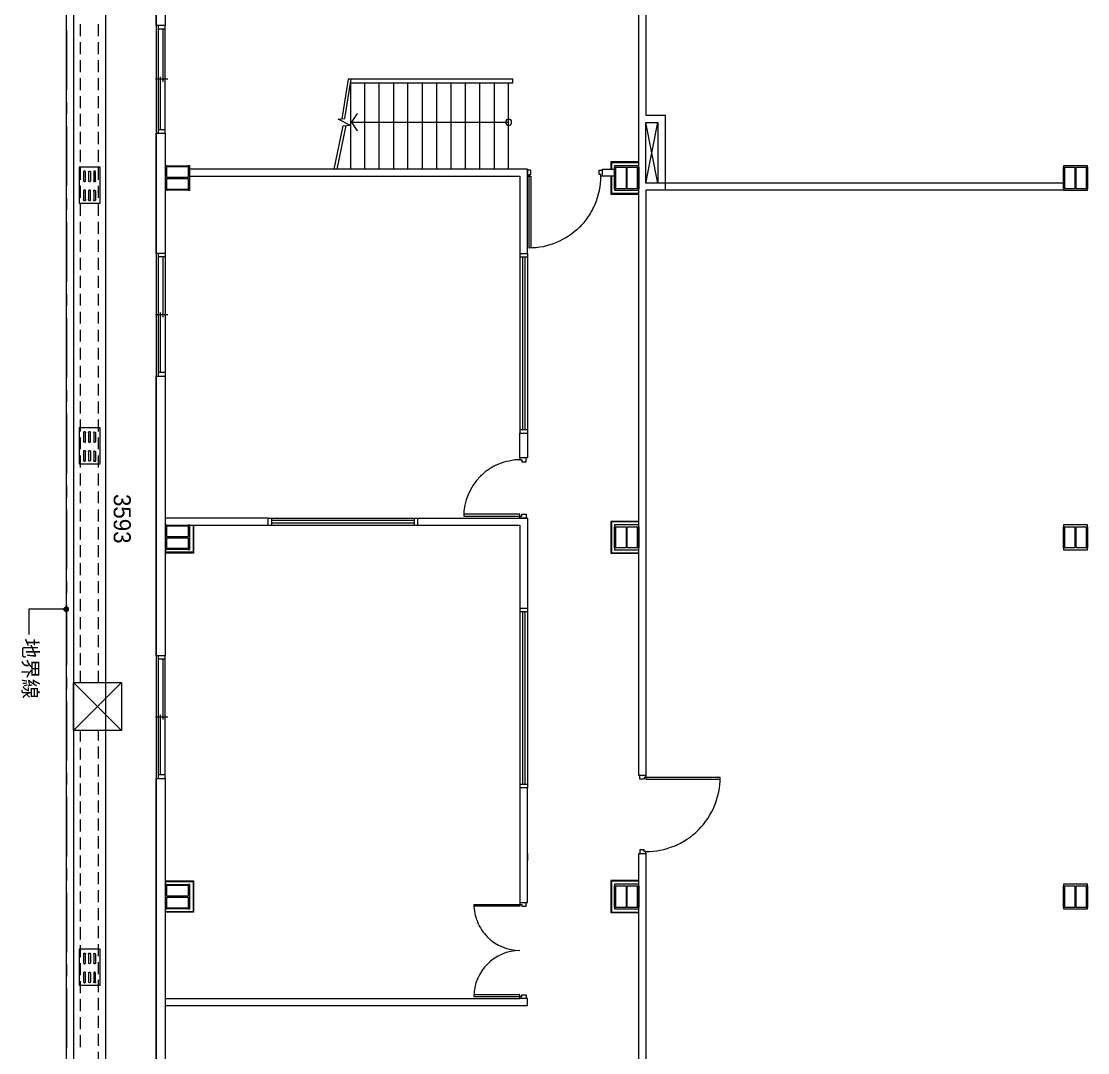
# Model space of a CAD drawing. Header units: millimetres. Extents: x -15161 to 10473752, y -72817 to 33960.
# Drawn here: x -2192 to -411, y 850 to 2573 of the extents above; entities that cross this region are included whole.
import ezdxf

# ---------------------------------------------------------------- set-up
doc = ezdxf.new("R2010")
doc.units = ezdxf.units.MM
for name, color, linetype in [('PDF_單色填滿', 7, 'Continuous'), ('PDF_幾何圖形', 7, 'Continuous'), ('PDF_文字', 7, 'Continuous')]:
    doc.layers.add(name, color=color, linetype=linetype)
doc.styles.add('PDF PMingLiU', font='PMingLiU.ttf')

# ---------------------------------------------------------------- blocks, each defined once
blk = doc.blocks.new('建築底圖')
at = {"layer": 'PDF_單色填滿', "lineweight": 0}
for points in [[(-1641.9, 2404.8), (-1639, 2404.8), (-1632.2, 2419.2), (-1629.2, 2419.2)], [(-1632.2, 2389.9), (-1629.2, 2389.9), (-1641.9, 2404.8), (-1639, 2404.8)], [(-2122.1, 1591.4), (-2121.7, 1593.5), (-2117.4, 1591.4)], [(-2121.7, 1588.9), (-2122.1, 1591.4), (-2117.4, 1591.4)], [(-2121.7, 1593.5), (-2119.5, 1595.6), (-2117.4, 1591.4)], [(-2119.5, 1586.8), (-2121.7, 1588.9), (-2117.4, 1591.4)], [(-2119.5, 1595.6), (-2117.4, 1596.1), (-2117.4, 1591.4)], [(-2117.4, 1586.3), (-2119.5, 1586.8), (-2117.4, 1591.4)], [(-2117.4, 1596.1), (-2114.9, 1595.6), (-2117.4, 1591.4)], [(-2114.9, 1595.6), (-2112.8, 1593.5), (-2117.4, 1591.4)], [(-2112.8, 1593.5), (-2112.3, 1591.4), (-2117.4, 1591.4)], [(-2112.3, 1591.4), (-2112.8, 1588.9), (-2117.4, 1591.4)], [(-2112.8, 1588.9), (-2114.9, 1586.8), (-2117.4, 1591.4)], [(-2114.9, 1586.8), (-2117.4, 1586.3), (-2117.4, 1591.4)]]:
    blk.add_solid(points, dxfattribs=at)
at = {"layer": 'PDF_幾何圖形', "lineweight": 0}
for points in [[(-710, -581.5), (-2117, -762.3), (-2117, 3697.8), (-2105.1, 3697.8), (-2105.1, -748.7), (-711.7, -569.6)], [(-1966.7, 3547.1), (-1966.7, -46.7), (-2050.9, -46.7), (-2050.9, 3547.1)], [(-1951.9, 2659.7), (-1951.9, 2566.1), (-1966.7, 2566.1), (-1966.7, 2659.7)], [(-2060.7, 2269.3), (-2060.7, 2329.4), (-2095.8, 2329.4), (-2095.8, 2269.3)], [(-2088.2, 2306.5), (-2087.8, 2306.1), (-2087.8, 2305.7), (-2087.4, 2305.3), (-2086.1, 2305.3), (-2085.2, 2306.1), (-2085.2, 2306.5), (-2085.2, 2321.8), (-2085.2, 2322.2), (-2086.1, 2323), (-2087.4, 2323), (-2087.8, 2322.6), (-2087.8, 2322.2), (-2088.2, 2321.8)], [(-1913.3, 2291.3), (-1910.4, 2291.3), (-1910.4, 2331.5), (-1913.3, 2331.5), (-1913.3, 2312.5), (-1948.9, 2312.5), (-1948.9, 2331.5), (-1951.9, 2331.5), (-1951.9, 2291.3), (-1948.9, 2291.3), (-1948.9, 2310.3), (-1913.3, 2310.3)], [(-1948.9, 2329.8), (-1948.9, 2331.5), (-1913.3, 2331.5), (-1913.3, 2329.8)], [(-1201.2, 2293.4), (-1201.2, 2290.9), (-1160.5, 2290.9), (-1160.5, 2293.4), (-1180, 2293.4), (-1180, 2329.4), (-1160.5, 2329.4), (-1160.5, 2331.9), (-1201.2, 2331.9), (-1201.2, 2329.4), (-1181.7, 2329.4), (-1181.7, 2293.4)], [(-1201.2, 2293.4), (-1201.2, 2329.4), (-1199.5, 2329.4), (-1199.5, 2293.4)], [(-1162.6, 2293.4), (-1162.6, 2329.4), (-1160.5, 2329.4), (-1160.5, 2293.4)], [(-450.9, 2293.4), (-450.9, 2290.9), (-410.7, 2290.9), (-410.7, 2293.4), (-429.7, 2293.4), (-429.7, 2329.4), (-410.7, 2329.4), (-410.7, 2331.9), (-450.9, 2331.9), (-450.9, 2329.4), (-431.9, 2329.4), (-431.9, 2293.4)], [(-450.9, 2293.4), (-450.9, 2329.4), (-449.2, 2329.4), (-449.2, 2293.4)], [(-412.4, 2293.4), (-412.4, 2329.4), (-410.7, 2329.4), (-410.7, 2293.4)], [(-1948.9, 2291.3), (-1948.9, 2293), (-1913.3, 2293), (-1913.3, 2291.3)], [(-1951.9, 1980.5), (-1951.9, 1513.5), (-1966.7, 1513.5), (-1966.7, 1980.5)], [(-2060.7, 1834), (-2060.7, 1894.1), (-2095.8, 1894.1), (-2095.8, 1834)], [(-1359.1, 1843.8), (-1359.1, 1885.3), (-1346.8, 1885.3), (-1346.8, 1843.8)], [(-1913.3, 1690.9), (-1910.4, 1690.9), (-1910.4, 1731.6), (-1913.3, 1731.6), (-1913.3, 1712.1), (-1948.9, 1712.1), (-1948.9, 1731.6), (-1951.9, 1731.6), (-1951.9, 1690.9), (-1948.9, 1690.9), (-1948.9, 1710.4), (-1913.3, 1710.4)], [(-1948.9, 1729.9), (-1948.9, 1731.6), (-1913.3, 1731.6), (-1913.3, 1729.9)], [(-1452.7, 1743), (-1453.1, 1743.4)], [(-1201.2, 1693.4), (-1201.2, 1690.5), (-1160.5, 1690.5), (-1160.5, 1693.4), (-1180, 1693.4), (-1180, 1729), (-1160.5, 1729), (-1160.5, 1732), (-1201.2, 1732), (-1201.2, 1729), (-1181.7, 1729), (-1181.7, 1693.4)], [(-1201.2, 1693.4), (-1201.2, 1729), (-1199.5, 1729), (-1199.5, 1693.4)], [(-1162.6, 1693.4), (-1162.6, 1729), (-1160.5, 1729), (-1160.5, 1693.4)], [(-450.9, 1693.4), (-450.9, 1690.5), (-410.7, 1690.5), (-410.7, 1693.4), (-429.7, 1693.4), (-429.7, 1729), (-410.7, 1729), (-410.7, 1732), (-450.9, 1732), (-450.9, 1729), (-431.9, 1729), (-431.9, 1693.4)], [(-450.9, 1693.4), (-450.9, 1729), (-449.2, 1729), (-449.2, 1693.4)], [(-412.4, 1693.4), (-412.4, 1729), (-410.7, 1729), (-410.7, 1693.4)], [(-1948.9, 1690.9), (-1948.9, 1693), (-1913.3, 1693), (-1913.3, 1690.9)], [(-2105.1, 1388.6), (-2105.1, 1468.6), (-2025.1, 1468.6), (-2025.1, 1388.6)], [(-1359.1, 1101.1), (-1346.8, 1101.1), (-1346.8, 1292.9), (-1359.1, 1292.9)], [(-1913.3, 1090.9), (-1910.4, 1090.9), (-1910.4, 1131.6), (-1913.3, 1131.6), (-1913.3, 1112.1), (-1948.9, 1112.1), (-1948.9, 1131.6), (-1951.9, 1131.6), (-1951.9, 1090.9), (-1948.9, 1090.9), (-1948.9, 1110.4), (-1913.3, 1110.4)], [(-1948.9, 1129.5), (-1948.9, 1131.6), (-1913.3, 1131.6), (-1913.3, 1129.5)], [(-1201.2, 1093.1), (-1201.2, 1090.5), (-1160.5, 1090.5), (-1160.5, 1093.1), (-1180, 1093.1), (-1180, 1129.1), (-1160.5, 1129.1), (-1160.5, 1132), (-1201.2, 1132), (-1201.2, 1129.1), (-1181.7, 1129.1), (-1181.7, 1093.1)], [(-1201.2, 1093.1), (-1201.2, 1129.1), (-1199.5, 1129.1), (-1199.5, 1093.1)], [(-1162.6, 1093.1), (-1162.6, 1129.1), (-1160.5, 1129.1), (-1160.5, 1093.1)], [(-450.9, 1093.1), (-450.9, 1090.5), (-410.7, 1090.5), (-410.7, 1093.1), (-429.7, 1093.1), (-429.7, 1129.1), (-410.7, 1129.1), (-410.7, 1132), (-450.9, 1132), (-450.9, 1129.1), (-431.9, 1129.1), (-431.9, 1093.1)], [(-450.9, 1093.1), (-450.9, 1129.1), (-449.2, 1129.1), (-449.2, 1093.1)], [(-412.4, 1093.1), (-412.4, 1129.1), (-410.7, 1129.1), (-410.7, 1093.1)], [(-1948.9, 1090.9), (-1948.9, 1092.6), (-1913.3, 1092.6), (-1913.3, 1090.9)], [(-2060.7, 963.1), (-2060.7, 1023.2), (-2095.8, 1023.2), (-2095.8, 963.1)], [(-2088.2, 968.6), (-2087.8, 968.2), (-2087.8, 967.7), (-2087.4, 967.3), (-2086.1, 967.3), (-2085.7, 967.7), (-2085.2, 968.2), (-2085.2, 968.6), (-2085.2, 983.8), (-2085.2, 984.2), (-2085.7, 984.7), (-2086.1, 985.1), (-2087.4, 985.1), (-2087.8, 984.7), (-2087.8, 984.2), (-2088.2, 983.8)]]:
    blk.add_lwpolyline(points, close=True, dxfattribs=at)
for points in [[(-1672.8, 2638.5), (-1148.7, 2638.5), (-1148.7, 2416.6), (-1116.5, 2416.6), (-1116.5, 2290.9)], [(-450.9, 2290.9), (-1148.7, 2290.9), (-1148.7, 1313.2), (-1160.5, 1313.2), (-1160.5, 2626.6), (-1672.8, 2626.6), (-1951.9, 2626.6)], [(-2093.3, 2548.3), (-2093.3, 2568.2)], [(-2063.2, 2548.3), (-2063.2, 2568.2)], [(-2050.9, 2548.3), (-2050.9, 2568.2)], [(-1966.7, 2566.1), (-1966.7, 2386.1), (-1951.9, 2386.1), (-1951.9, 2566.1)], [(-1963.7, 2566.1), (-1963.7, 2386.1)], [(-2117, 2558), (-2117, 2458.1)], [(-1951.9, 2560.2), (-1963.7, 2560.2)], [(-1955.7, 2560.2), (-1955.7, 2472.1)], [(-2093.3, 2518.2), (-2093.3, 2538.1)], [(-2063.2, 2518.2), (-2063.2, 2538.1)], [(-2050.9, 2518.2), (-2050.9, 2538.1)], [(-2093.3, 2488.2), (-2093.3, 2508.1)], [(-2063.2, 2488.2), (-2063.2, 2508.1)], [(-2050.9, 2488.2), (-2050.9, 2508.1)], [(-2093.3, 2458.1), (-2093.3, 2478)], [(-2063.2, 2458.1), (-2063.2, 2478)], [(-2050.9, 2458.1), (-2050.9, 2478)], [(-1947.6, 2476.3), (-1968, 2476.3)], [(-1959.9, 2392.1), (-1959.9, 2480.1)], [(-1669.5, 2326.4), (-1654.6, 2398.8), (-1643.2, 2399.7), (-1663.1, 2409.4), (-1651.7, 2410.7), (-1641.1, 2476.3)], [(-1641.9, 2326.4), (-1641.9, 2470.4), (-1371, 2470.4), (-1371, 2476.3), (-1646.2, 2476.3), (-1656.8, 2410.3)], [(-1618.2, 2326.4), (-1618.2, 2470.4)], [(-1594.1, 2326.4), (-1594.1, 2470.4)], [(-1570, 2326.4), (-1570, 2470.4)], [(-1546.2, 2326.4), (-1546.2, 2470.4)], [(-1522.1, 2326.4), (-1522.1, 2470.4)], [(-1498, 2326.4), (-1498, 2470.4)], [(-1473.8, 2326.4), (-1473.8, 2470.4)], [(-1450.1, 2326.4), (-1450.1, 2470.4)], [(-1426, 2326.4), (-1426, 2470.4)], [(-1401.9, 2326.4), (-1401.9, 2470.4)], [(-1378.2, 2326.4), (-1378.2, 2470.4)], [(-2093.3, 2428.1), (-2093.3, 2448)], [(-2063.2, 2428.1), (-2063.2, 2448)], [(-2050.9, 2428.1), (-2050.9, 2448)], [(-2117, 2437.8), (-2117, 2417.9)], [(-2093.3, 2398), (-2093.3, 2418.3)], [(-2063.2, 2398), (-2063.2, 2418.3)], [(-2050.9, 2398), (-2050.9, 2418.3)], [(-2117, 2398), (-2117, 2298.1)], [(-2093.3, 2367.9), (-2093.3, 2388.3)], [(-2063.2, 2367.9), (-2063.2, 2388.3)], [(-2050.9, 2367.9), (-2050.9, 2388.3)], [(-1951.9, 2392.1), (-1963.7, 2392.1)], [(-1664.4, 2326.4), (-1649.6, 2399.3)], [(-1641.9, 2404.8), (-1378.2, 2404.8)], [(-449.2, 2302.7), (-1148.7, 2302.7), (-1148.7, 2404.3), (-1128.8, 2404.3), (-1128.8, 2302.7), (-1149.1, 2404.3)], [(-1149.1, 2302.7), (-1128.8, 2404.3)], [(-1951.9, 2386.1), (-1951.9, 2185.4), (-1966.7, 2185.4), (-1966.7, 2386.1)], [(-2093.3, 2338.3), (-2093.3, 2358.2)], [(-2063.2, 2338.3), (-2063.2, 2358.2)], [(-2050.9, 2338.3), (-2050.9, 2358.2)], [(-1160.5, 2338.3), (-1207.1, 2338.3), (-1207.1, 2326.4)], [(-1160.5, 2337), (-1206.3, 2337), (-1206.3, 2326.4)], [(-2093.3, 2308.2), (-2093.3, 2328.1)], [(-2079.7, 2321.8), (-2079.7, 2306.5)], [(-2076.8, 2321.8), (-2076.8, 2306.5)], [(-2068.3, 2306.1), (-2068.3, 2321.4), (-2068.3, 2321.8), (-2068.7, 2322.6), (-2069.1, 2322.6), (-2069.6, 2323), (-2070.4, 2322.6), (-2070.8, 2322.6), (-2071.3, 2321.8), (-2071.3, 2321.4), (-2071.3, 2306.1)], [(-2063.2, 2308.2), (-2063.2, 2328.1)], [(-2050.9, 2308.2), (-2050.9, 2328.1)], [(-1346.8, 2185.4), (-1346.8, 2326.4), (-1910.4, 2326.4)], [(-1346.8, 2326.4), (-1346.8, 2314.6), (-1343.9, 2314.6), (-1343.9, 2317.5), (-1340.9, 2317.5), (-1340.9, 2324.3), (-1346.8, 2324.3)], [(-1221.1, 2314.6), (-1224, 2314.6), (-1224, 2317.5), (-1227, 2317.5), (-1227, 2324.3), (-1221.1, 2324.3)], [(-1201.2, 2314.6), (-1221.1, 2314.6), (-1221.1, 2326.4), (-1201.2, 2326.4)], [(-2068.3, 2306.5), (-2068.3, 2305.7), (-2069.1, 2304.8), (-2070.4, 2304.8), (-2071.3, 2305.7), (-2071.3, 2306.5)], [(-1910.4, 2314.6), (-1359.1, 2314.6), (-1359.1, 2185.4), (-1346.8, 2185.4), (-1346.8, 1885.3)], [(-1207.1, 2314.6), (-1207.1, 2284.5), (-1160.5, 2284.5)], [(-1206.3, 2314.6), (-1206.3, 2285.8), (-1160.5, 2285.8)], [(-2093.3, 2278.2), (-2093.3, 2298.1)], [(-2085.2, 2274.8), (-2085.2, 2290), (-2085.2, 2290.4), (-2086.5, 2291.7), (-2087.4, 2291.3), (-2087.8, 2290.9), (-2087.8, 2290.4), (-2088.2, 2290), (-2088.2, 2274.8)], [(-2076.8, 2274.8), (-2076.8, 2290), (-2076.8, 2290.4), (-2078, 2291.7), (-2078.9, 2291.3), (-2079.7, 2290.4), (-2079.7, 2290), (-2079.7, 2274.8)], [(-2071.3, 2289.6), (-2071.3, 2290), (-2070.8, 2290.9), (-2070.4, 2291.3), (-2069.1, 2291.3), (-2068.7, 2290.9), (-2068.3, 2290), (-2068.3, 2289.6)], [(-2071.3, 2290), (-2071.3, 2274.4)], [(-2068.3, 2290), (-2068.3, 2274.4)], [(-2063.2, 2278.2), (-2063.2, 2298.1)], [(-2050.9, 2278.2), (-2050.9, 2298.1)], [(-2117, 2277.7), (-2117, 2257.8)], [(-2093.3, 2248.1), (-2093.3, 2268)], [(-2085.2, 2275.2), (-2085.2, 2274.4), (-2086.1, 2273.5), (-2087.4, 2273.5), (-2087.8, 2273.9), (-2087.8, 2274.4), (-2088.2, 2275.2)], [(-2076.8, 2275.2), (-2076.8, 2274.4), (-2077.6, 2273.5), (-2078.9, 2273.5), (-2079.7, 2274.4), (-2079.7, 2275.2)], [(-2068.3, 2274.8), (-2068.3, 2274.4), (-2068.7, 2273.5), (-2069.1, 2273.1), (-2070.4, 2273.1), (-2070.8, 2273.5), (-2071.3, 2274.4), (-2071.3, 2274.8)], [(-2063.2, 2248.1), (-2063.2, 2268)], [(-2050.9, 2248.1), (-2050.9, 2268)], [(-2117, 2237.9), (-2117, 2138)], [(-2093.3, 2218), (-2093.3, 2237.9)], [(-2063.2, 2218), (-2063.2, 2237.9)], [(-2050.9, 2218), (-2050.9, 2237.9)], [(-2093.3, 2188), (-2093.3, 2207.9)], [(-2063.2, 2188), (-2063.2, 2207.9)], [(-2050.9, 2188), (-2050.9, 2207.9)], [(-2093.3, 2157.9), (-2093.3, 2178.2)], [(-2063.2, 2157.9), (-2063.2, 2178.2)], [(-2050.9, 2157.9), (-2050.9, 2178.2)], [(-1966.7, 2185.4), (-1966.7, 1980.5)], [(-1963.7, 2185.4), (-1963.7, 1980.5)], [(-1951.9, 2179.5), (-1963.7, 2179.5)], [(-1955.7, 2179.5), (-1955.7, 2078.7)], [(-1951.9, 2185.4), (-1951.9, 1980.5)], [(-1359.1, 2185.4), (-1359.1, 1885.3)], [(-1359.1, 2179.5), (-1346.8, 2179.5)], [(-1354.9, 2179.5), (-1354.9, 1891.2)], [(-1351.1, 2179.5), (-1351.1, 1891.2)], [(-2093.3, 2127.9), (-2093.3, 2148.2)], [(-2063.2, 2127.9), (-2063.2, 2148.2)], [(-2050.9, 2127.9), (-2050.9, 2148.2)], [(-2117, 2117.7), (-2117, 2097.8)], [(-2093.3, 2098.2), (-2093.3, 2118.1)], [(-2063.2, 2098.2), (-2063.2, 2118.1)], [(-2050.9, 2098.2), (-2050.9, 2118.1)], [(-2093.3, 2068.2), (-2093.3, 2088.1)], [(-2063.2, 2068.2), (-2063.2, 2088.1)], [(-2050.9, 2068.2), (-2050.9, 2088.1)], [(-1959.9, 1986.4), (-1959.9, 2086.8)], [(-2117, 2077.9), (-2117, 1978)], [(-1947.6, 2083), (-1968, 2083)], [(-2093.3, 2038.1), (-2093.3, 2058)], [(-2063.2, 2038.1), (-2063.2, 2058)], [(-2050.9, 2038.1), (-2050.9, 2058)], [(-2093.3, 2008), (-2093.3, 2027.9)], [(-2063.2, 2008), (-2063.2, 2027.9)], [(-2050.9, 2008), (-2050.9, 2027.9)], [(-2093.3, 1978), (-2093.3, 1997.9)], [(-2063.2, 1978), (-2063.2, 1997.9)], [(-2050.9, 1978), (-2050.9, 1997.9)], [(-1951.9, 1986.4), (-1963.7, 1986.4)], [(-2093.3, 1947.9), (-2093.3, 1967.8)], [(-2063.2, 1947.9), (-2063.2, 1967.8)], [(-2050.9, 1947.9), (-2050.9, 1967.8)], [(-2117, 1957.7), (-2117, 1937.8)], [(-2093.3, 1917.9), (-2093.3, 1938.2)], [(-2063.2, 1917.9), (-2063.2, 1938.2)], [(-2050.9, 1917.9), (-2050.9, 1938.2)], [(-2117, 1917.9), (-2117, 1817.9)], [(-2093.3, 1888.2), (-2093.3, 1908.1)], [(-2063.2, 1888.2), (-2063.2, 1908.1)], [(-2050.9, 1888.2), (-2050.9, 1908.1)], [(-1359.1, 1891.2), (-1346.8, 1891.2)], [(-2093.3, 1858.2), (-2093.3, 1878.1)], [(-2088.2, 1886.1), (-2087.8, 1886.9), (-2087.8, 1887.4), (-2087.4, 1887.8), (-2086.1, 1887.8), (-2085.7, 1887.4), (-2085.2, 1886.9), (-2085.2, 1886.1)], [(-2088.2, 1886.5), (-2088.2, 1871.3), (-2087.8, 1870.9), (-2087.8, 1870), (-2087.4, 1870), (-2086.5, 1869.6), (-2086.1, 1870), (-2085.7, 1870), (-2085.2, 1870.9), (-2085.2, 1871.3), (-2085.2, 1886.5)], [(-2079.7, 1886.1), (-2079.7, 1886.9), (-2079.3, 1887.4), (-2078.9, 1887.8), (-2077.6, 1887.8), (-2077.2, 1887.4), (-2076.8, 1886.9), (-2076.8, 1886.1)], [(-2079.7, 1886.5), (-2079.7, 1871.3), (-2079.7, 1870.9), (-2079.3, 1870), (-2078.9, 1870), (-2078, 1869.6), (-2077.6, 1870), (-2077.2, 1870), (-2076.8, 1870.9), (-2076.8, 1871.3), (-2076.8, 1886.5)], [(-2071.3, 1886.1), (-2071.3, 1870.9)], [(-2068.3, 1886.1), (-2068.3, 1870.9)], [(-2063.2, 1858.2), (-2063.2, 1878.1)], [(-2050.9, 1858.2), (-2050.9, 1878.1)], [(-2088.2, 1854.3), (-2087.8, 1855.2), (-2087.8, 1855.6), (-2087.4, 1856), (-2086.1, 1856), (-2085.7, 1855.6), (-2085.2, 1855.2), (-2085.2, 1854.3)], [(-2088.2, 1854.8), (-2088.2, 1839.5), (-2087.8, 1839.1), (-2087.8, 1838.7), (-2087.4, 1838.3), (-2086.1, 1838.3), (-2085.2, 1839.1), (-2085.2, 1839.5), (-2085.2, 1854.8)], [(-2079.7, 1854.3), (-2079.7, 1855.2), (-2079.3, 1855.6), (-2078.9, 1856), (-2077.6, 1856), (-2077.2, 1855.6), (-2076.8, 1855.2), (-2076.8, 1854.3)], [(-2079.7, 1854.8), (-2079.7, 1839.5)], [(-2076.8, 1854.8), (-2076.8, 1839.5)], [(-2071.3, 1854.3), (-2071.3, 1839.1)], [(-2068.3, 1854.3), (-2068.3, 1839.1)], [(-2093.3, 1828.1), (-2093.3, 1848)], [(-2068.3, 1839.5), (-2068.3, 1838.7), (-2069.1, 1837.8), (-2070.4, 1837.8), (-2071.3, 1838.7), (-2071.3, 1839.5)], [(-2063.2, 1828.1), (-2063.2, 1848)], [(-2050.9, 1828.1), (-2050.9, 1848)], [(-1359.1, 1840.8), (-1360.4, 1840.4), (-1367.6, 1840.4)], [(-1359.1, 1843.8), (-1359.1, 1840.8), (-1356.1, 1840.8), (-1356.1, 1837.4), (-1348.9, 1837.4), (-1348.9, 1843.8)], [(-2093.3, 1798), (-2093.3, 1817.9)], [(-2063.2, 1798), (-2063.2, 1817.9)], [(-2050.9, 1798), (-2050.9, 1817.9)], [(-1395.1, 1833.6), (-1395.9, 1832.7), (-1398.5, 1831.9), (-1399.3, 1831.5), (-1400.6, 1831.1), (-1401.9, 1830.2), (-1402.7, 1829.8)], [(-2117, 1798), (-2117, 1777.7)], [(-2093.3, 1768), (-2093.3, 1787.9)], [(-2063.2, 1768), (-2063.2, 1787.9)], [(-2050.9, 1768), (-2050.9, 1787.9)], [(-2117, 1757.8), (-2117, 1657.9)], [(-2093.3, 1737.9), (-2093.3, 1757.8)], [(-2063.2, 1737.9), (-2063.2, 1757.8)], [(-2050.9, 1737.9), (-2050.9, 1757.8)], [(-1346.8, 1743.4), (-1359.1, 1743.4), (-1359.1, 1746.4), (-1356.1, 1746.4), (-1356.1, 1749.8), (-1348.9, 1749.8), (-1348.9, 1743.4)], [(-2093.3, 1707.8), (-2093.3, 1728.2)], [(-2063.2, 1707.8), (-2063.2, 1728.2)], [(-2050.9, 1707.8), (-2050.9, 1728.2)], [(-1905.3, 1731.6), (-1905.3, 1686.3), (-1951.9, 1686.3)], [(-1904.4, 1731.6), (-1904.4, 1685), (-1951.9, 1685)], [(-1951.4, 1731.6), (-1780, 1731.6), (-1780, 1743.4), (-1951.4, 1743.4)], [(-1780, 1743.4), (-1530.2, 1743.4), (-1530.2, 1731.6), (-1359.1, 1731.6), (-1359.1, 1593.1), (-1346.8, 1593.1), (-1346.8, 1292.9)], [(-1780, 1731.6), (-1530.2, 1731.6)], [(-1774, 1743.4), (-1774, 1731.6)], [(-1774, 1739.6), (-1536.1, 1739.6)], [(-1774, 1735.4), (-1536.1, 1735.4)], [(-1536.1, 1743.4), (-1536.1, 1731.6)], [(-1530.2, 1743.4), (-1346.8, 1743.4), (-1346.8, 1593.1)], [(-1453.1, 1731.6), (-1452.7, 1731.1)], [(-1346.8, 1732), (-1346.8, 1720.1)], [(-1160.5, 1737.9), (-1207.1, 1737.9), (-1207.1, 1684.6), (-1160.5, 1684.6)], [(-1207.1, 1732), (-1207.1, 1720.1)], [(-1160.5, 1737.1), (-1206.3, 1737.1), (-1206.3, 1685.4), (-1160.5, 1685.4)], [(-2093.3, 1677.8), (-2093.3, 1698.1)], [(-2063.2, 1677.8), (-2063.2, 1698.1)], [(-2050.9, 1677.8), (-2050.9, 1698.1)], [(-2093.3, 1648.1), (-2093.3, 1668)], [(-2063.2, 1648.1), (-2063.2, 1668)], [(-2050.9, 1648.1), (-2050.9, 1668)], [(-2117, 1638), (-2117, 1617.7)], [(-2093.3, 1618.1), (-2093.3, 1638)], [(-2063.2, 1618.1), (-2063.2, 1638)], [(-2050.9, 1618.1), (-2050.9, 1638)], [(-2093.3, 1588), (-2093.3, 1607.9)], [(-2063.2, 1588), (-2063.2, 1607.9)], [(-2050.9, 1588), (-2050.9, 1607.9)], [(-2115.3, 1591.4), (-2179.7, 1591.4), (-2179.7, 1549.1)], [(-2117, 1597.8), (-2117, 1497.8)], [(-1359.1, 1593.1), (-1359.1, 1292.9)], [(-1359.1, 1587.2), (-1346.8, 1587.2)], [(-1354.9, 1587.2), (-1354.9, 1298.8)], [(-1351.1, 1587.2), (-1351.1, 1298.8)], [(-2093.3, 1558), (-2093.3, 1577.9)], [(-2063.2, 1558), (-2063.2, 1577.9)], [(-2050.9, 1558), (-2050.9, 1577.9)], [(-2093.3, 1527.9), (-2093.3, 1547.8)], [(-2063.2, 1527.9), (-2063.2, 1547.8)], [(-2050.9, 1527.9), (-2050.9, 1547.8)], [(-2093.3, 1497.8), (-2093.3, 1517.7)], [(-2063.2, 1497.8), (-2063.2, 1517.7)], [(-2050.9, 1497.8), (-2050.9, 1517.7)], [(-1966.7, 1513.5), (-1966.7, 1308.6), (-1951.9, 1308.6), (-1951.9, 1513.5)], [(-1963.7, 1513.5), (-1963.7, 1308.6)], [(-1951.9, 1507.6), (-1963.7, 1507.6)], [(-1955.7, 1507.6), (-1955.7, 1406.8)], [(-2093.3, 1468.6), (-2093.3, 1488.1)], [(-2063.2, 1468.6), (-2063.2, 1488.1)], [(-2050.9, 1468.6), (-2050.9, 1488.1)], [(-2117, 1477.9), (-2117, 1457.6)], [(-2105.1, 1468.6), (-2025.1, 1388.6)], [(-2025.1, 1468.6), (-2105.1, 1388.6)], [(-2117, 1437.7), (-2117, 1337.8)], [(-1947.6, 1411), (-1968, 1411)], [(-1959.9, 1314.5), (-1959.9, 1414.8)], [(-2093.3, 1370), (-2093.3, 1388.6)], [(-2063.2, 1371.7), (-2063.2, 1388.6)], [(-2050.9, 1372.5), (-2050.9, 1388.6)], [(-2093.3, 1339.9), (-2093.3, 1359.8)], [(-2063.2, 1342), (-2063.2, 1361.9)], [(-2050.9, 1342.4), (-2050.9, 1362.8)], [(-2093.3, 1309.8), (-2093.3, 1329.7)], [(-2063.2, 1312), (-2063.2, 1331.9)], [(-2050.9, 1312.8), (-2050.9, 1332.7)], [(-2117, 1317.9), (-2117, 1297.6)], [(-2063.2, 1281.9), (-2063.2, 1301.8)], [(-2050.9, 1282.7), (-2050.9, 1302.6)], [(-1951.9, 1308.6), (-1951.9, 826.3), (-1966.7, 826.3), (-1966.7, 1308.6)], [(-1951.9, 1314.5), (-1963.7, 1314.5)], [(-1148.7, 1313.2), (-1148.7, 1310.3), (-1151.6, 1310.3), (-1151.6, 1307.3), (-1158.8, 1307.3), (-1158.8, 1313.2)], [(-2093.3, 1279.8), (-2093.3, 1300.1)], [(-1359.1, 1298.8), (-1346.8, 1298.8)], [(-2117, 1277.7), (-2117, 1177.7)], [(-2093.3, 1249.7), (-2093.3, 1270)], [(-2063.2, 1251.8), (-2063.2, 1271.7)], [(-2050.9, 1252.7), (-2050.9, 1272.6)], [(-2093.3, 1220.1), (-2093.3, 1240)], [(-2063.2, 1221.8), (-2063.2, 1241.7)], [(-2050.9, 1222.6), (-2050.9, 1242.5)], [(-2063.2, 1191.7), (-2063.2, 1212)], [(-2050.9, 1192.6), (-2050.9, 1212.5)], [(-2093.3, 1190), (-2093.3, 1209.9)], [(-2093.3, 1160), (-2093.3, 1179.9)], [(-2063.2, 1161.7), (-2063.2, 1182)], [(-2050.9, 1162.5), (-2050.9, 1182.4)], [(-1346.8, 1183.2), (-1346.8, 1171.4)], [(-1160.5, 1183.2), (-1148.7, 1183.2), (-1148.7, 1186.2), (-1151.6, 1186.2), (-1151.6, 1189.2), (-1158.8, 1189.2), (-1158.8, 1183.2)], [(-1160.5, 531.2), (-1160.5, 1183.2), (-1148.7, 1183.2), (-1148.7, 491)], [(-2117, 1157.8), (-2117, 1137.5)], [(-2093.3, 1129.9), (-2093.3, 1149.8)], [(-2063.2, 1132), (-2063.2, 1151.9)], [(-2050.9, 1132.4), (-2050.9, 1152.8)], [(-2050.9, 1102.4), (-2050.9, 1122.7)], [(-1951.9, 1137.5), (-1904.4, 1137.5), (-1904.4, 1085), (-1951.9, 1085)], [(-1951.9, 1136.3), (-1905.3, 1136.3), (-1905.3, 1085.9), (-1951.9, 1085.9)], [(-1160.5, 1137.9), (-1207.1, 1137.9), (-1207.1, 1084.6), (-1160.5, 1084.6)], [(-1160.5, 1136.7), (-1206.3, 1136.7), (-1206.3, 1085.4), (-1160.5, 1085.4)], [(-2117, 1117.6), (-2117, 1017.7)], [(-2093.3, 1099.8), (-2093.3, 1119.7)], [(-2063.2, 1102), (-2063.2, 1121.9)], [(-2093.3, 1069.8), (-2093.3, 1089.7)], [(-2063.2, 1071.9), (-2063.2, 1091.8)], [(-2050.9, 1072.7), (-2050.9, 1092.6)], [(-1436.2, 1098.1), (-1359.1, 1098.1), (-1359.1, 1095.2), (-1436.2, 1095.2)], [(-1359.1, 1101.1), (-1359.1, 1098.1), (-1356.1, 1098.1), (-1356.1, 1095.2), (-1348.9, 1095.2), (-1348.9, 1101.1)], [(-2093.3, 1039.7), (-2093.3, 1060)], [(-2063.2, 1041.8), (-2063.2, 1061.7)], [(-2050.9, 1042.7), (-2050.9, 1062.6)], [(-2093.3, 1010.1), (-2093.3, 1030)], [(-2088.2, 1015.2), (-2087.8, 1016), (-2087.8, 1016.4), (-2087.4, 1016.9), (-2086.1, 1016.9), (-2085.7, 1016.4), (-2085.2, 1016), (-2085.2, 1015.2)], [(-2088.2, 1015.6), (-2088.2, 1000.3), (-2087.8, 999.9), (-2087.8, 999.5), (-2087.4, 999.1), (-2086.1, 999.1), (-2085.7, 999.5), (-2085.2, 999.9), (-2085.2, 1000.3), (-2085.2, 1015.6)], [(-2079.7, 1015.2), (-2079.7, 1016), (-2079.3, 1016.4), (-2078.9, 1016.9), (-2077.6, 1016.9), (-2077.2, 1016.4), (-2076.8, 1016), (-2076.8, 1015.2)], [(-2079.7, 1015.6), (-2079.7, 1000.3)], [(-2076.8, 1015.6), (-2076.8, 1000.3)], [(-2063.2, 1011.8), (-2063.2, 1031.7)], [(-2050.9, 1012.6), (-2050.9, 1032.5)], [(-2117, 997.8), (-2117, 977.5)], [(-2093.3, 980), (-2093.3, 999.9)], [(-2071.3, 1015.2), (-2071.3, 999.9)], [(-2068.3, 1000.3), (-2068.3, 999.5), (-2069.1, 998.6), (-2070.4, 998.6), (-2071.3, 999.5), (-2071.3, 1000.3)], [(-2068.3, 1015.2), (-2068.3, 999.9)], [(-2063.2, 981.7), (-2063.2, 1001.6)], [(-2050.9, 982.6), (-2050.9, 1002.5)], [(-2079.7, 983.8), (-2079.7, 968.6)], [(-2076.8, 983.8), (-2076.8, 968.6)], [(-2068.3, 968.2), (-2068.3, 983.4), (-2068.3, 983.8), (-2068.7, 984.2), (-2069.1, 984.7), (-2069.6, 985.1), (-2070.4, 984.7), (-2070.8, 984.2), (-2071.3, 983.8), (-2071.3, 983.4), (-2071.3, 968.2)], [(-2093.3, 950), (-2093.3, 969.9)], [(-2068.3, 968.6), (-2068.3, 967.7), (-2069.1, 966.9), (-2070.4, 966.9), (-2071.3, 967.7), (-2071.3, 968.6)], [(-2063.2, 951.6), (-2063.2, 972)], [(-2050.9, 952.5), (-2050.9, 972.4)], [(-2117, 957.6), (-2117, 857.7)], [(-1951.9, 929.2), (-1346.8, 929.2), (-1346.8, 941.1), (-1359.1, 941.1), (-1359.1, 944), (-1356.1, 944), (-1356.1, 947), (-1348.9, 947), (-1348.9, 941.1)], [(-2093.3, 919.9), (-2093.3, 939.8)], [(-2063.2, 921.6), (-2063.2, 941.9)], [(-2050.9, 922.4), (-2050.9, 942.8)], [(-1951.9, 941.1), (-1359.1, 941.1), (-1358.7, 940.6)], [(-2093.3, 889.8), (-2093.3, 909.7)], [(-2063.2, 891.9), (-2063.2, 911.8)], [(-2050.9, 892.4), (-2050.9, 912.7)], [(-2093.3, 859.8), (-2093.3, 879.7)], [(-2063.2, 861.9), (-2063.2, 881.8)], [(-2050.9, 862.7), (-2050.9, 882.6)], [(-2063.2, 831.8), (-2063.2, 851.7)], [(-2050.9, 832.7), (-2050.9, 852.6)]]:
    blk.add_lwpolyline(points, dxfattribs=at)
at = {"layer": 'PDF_幾何圖形', "lineweight": 13}
for points in [[(-2117, 2558), (-2117, 2458.1)], [(-2117, 2437.8), (-2117, 2417.9)], [(-2117, 2398), (-2117, 2298.1)], [(-2117, 2277.7), (-2117, 2257.8)], [(-2117, 2237.9), (-2117, 2138)], [(-2117, 2117.7), (-2117, 2097.8)], [(-2117, 2077.9), (-2117, 1978)], [(-2117, 1957.7), (-2117, 1937.8)], [(-2117, 1917.9), (-2117, 1817.9)], [(-2117, 1798), (-2117, 1777.7)], [(-2117, 1757.8), (-2117, 1657.9)], [(-2117, 1638), (-2117, 1617.7)], [(-2117, 1597.8), (-2117, 1497.8)], [(-2117, 1477.9), (-2117, 1457.6)], [(-2117, 1437.7), (-2117, 1337.8)], [(-2117, 1317.9), (-2117, 1297.6)], [(-2117, 1277.7), (-2117, 1177.7)], [(-2117, 1157.8), (-2117, 1137.5)], [(-2117, 1117.6), (-2117, 1017.7)], [(-2117, 997.8), (-2117, 977.5)], [(-2117, 957.6), (-2117, 857.7)]]:
    blk.add_lwpolyline(points, dxfattribs=at)
at = {"layer": 'PDF_幾何圖形', "lineweight": 0}
for points in [[(-1259.6, 2229.1, -0.195688), (-1343.9, 2194.3), (-1343.9, 2314.6), (-1340.9, 2314.6), (-1340.9, 2194.3)], [(-1425.6, 1812.8, 0.198809), (-1453.1, 1746.4), (-1359.1, 1746.4), (-1359.1, 1749.8), (-1453.1, 1749.8)], [(-1070.3, 1214.2, 0.03196), (-1061, 1222.6, 0.198567), (-1024.6, 1310.3), (-1148.7, 1310.3), (-1148.7, 1307.3), (-1024.6, 1307.3)], [(-1090.7, 1200.6, 0.02985), (-1080.1, 1207, -0.027658), (-1075, 1210.3)], [(-1413.3, 1043.5, 0.196398), (-1359.1, 1021.1, 0.41343), (-1436.2, 944), (-1359.1, 944), (-1359.1, 947), (-1436.2, 947)]]:
    blk.add_lwpolyline(points, format="xyb", dxfattribs=at)
blk.add_arc((-1148.5, 1308.4), 122.1, 269.8999, 292.5215, dxfattribs=at)
for points in [[(-1373.1, 2404.8), (-1372.3, 2410.9), (-1383.5, 2411.3), (-1382.8, 2404.8)], [(-1382.8, 2404.8), (-1383.4, 2397.6), (-1372.5, 2398), (-1373.1, 2404.8)], [(-2079.7, 2321.8), (-2079.8, 2323.5), (-2076.7, 2323.5), (-2076.8, 2321.8)], [(-2076.8, 2306.5), (-2076.7, 2304.8), (-2079.8, 2304.8), (-2079.7, 2306.5)], [(-1233.4, 2267.6), (-1227.3, 2282.7), (-1223.8, 2298.3), (-1224, 2314.6)], [(-1244.8, 2247.3), (-1240, 2252.9), (-1236.8, 2261), (-1233.4, 2267.6)], [(-1252, 2237.1), (-1250.1, 2240.1), (-1245.9, 2244.3), (-1244.8, 2247.3)], [(-1259.6, 2229.1), (-1256.8, 2231.8), (-1255.1, 2234.3), (-1252, 2237.1)], [(-2071.3, 1886.1), (-2071.3, 1887.9), (-2068.3, 1887.8), (-2068.3, 1886.1)], [(-2068.3, 1870.9), (-2068.3, 1869.1), (-2071.3, 1869.1), (-2071.3, 1870.9)], [(-2071.3, 1854.3), (-2071.3, 1856.1), (-2068.3, 1856.1), (-2068.3, 1854.3)], [(-2076.8, 1839.5), (-2076.7, 1837.8), (-2079.8, 1837.8), (-2079.7, 1839.5)], [(-1377.3, 1838.7), (-1383, 1837.8), (-1389.6, 1835.7), (-1395.1, 1833.6)], [(-1367.6, 1840.4), (-1370.8, 1839.7), (-1374.1, 1839.6), (-1377.3, 1838.7)], [(-1418.4, 1819.6), (-1421.3, 1815.9), (-1424.1, 1815.6), (-1425.6, 1812.8)], [(-1411.2, 1824.7), (-1413.7, 1823.1), (-1416, 1821.3), (-1418.4, 1819.6)], [(-1402.7, 1829.8), (-1404.7, 1828.9), (-1409.4, 1826), (-1411.2, 1824.7)], [(-1075, 1210.3), (-1073.6, 1211.8), (-1071.8, 1212.7), (-1070.3, 1214.2)], [(-1101.7, 1195.5), (-1097.8, 1196.9), (-1094.2, 1198.9), (-1090.7, 1200.6)], [(-1436.2, 1098.1), (-1435.7, 1087.2), (-1434.4, 1079.6), (-1430.2, 1069.4)], [(-1430.2, 1069.4), (-1426.5, 1058.9), (-1420.9, 1051.6), (-1413.3, 1043.5)], [(-2071.3, 1015.2), (-2071.3, 1016.9), (-2068.3, 1016.9), (-2068.3, 1015.2)], [(-2076.8, 1000.3), (-2076.7, 998.6), (-2079.8, 998.6), (-2079.7, 1000.3)], [(-2079.7, 983.8), (-2079.8, 985.6), (-2076.7, 985.6), (-2076.8, 983.8)], [(-2076.8, 968.6), (-2076.7, 966.8), (-2079.8, 966.8), (-2079.7, 968.6)]]:
    blk.add_open_spline(points, degree=3, dxfattribs=at)
at = {"layer": 'PDF_文字', "attachment_point": 4, "rotation": 270, "style": 'PDF PMingLiU'}
for s, insert, char_height in [('3593', (-2023.8, 1783.6), 28.45), ('地界線', (-2178.4, 1542.6), 24.78)]:
    blk.add_mtext(s, dxfattribs=dict(at, insert=insert, char_height=char_height))

msp = doc.modelspace()

# ---------------------------------------------------------------- block references
at = {"color": 30}
msp.add_blockref('建築底圖', (0, 0), dxfattribs=at)

doc.saveas('drawing.dxf')
